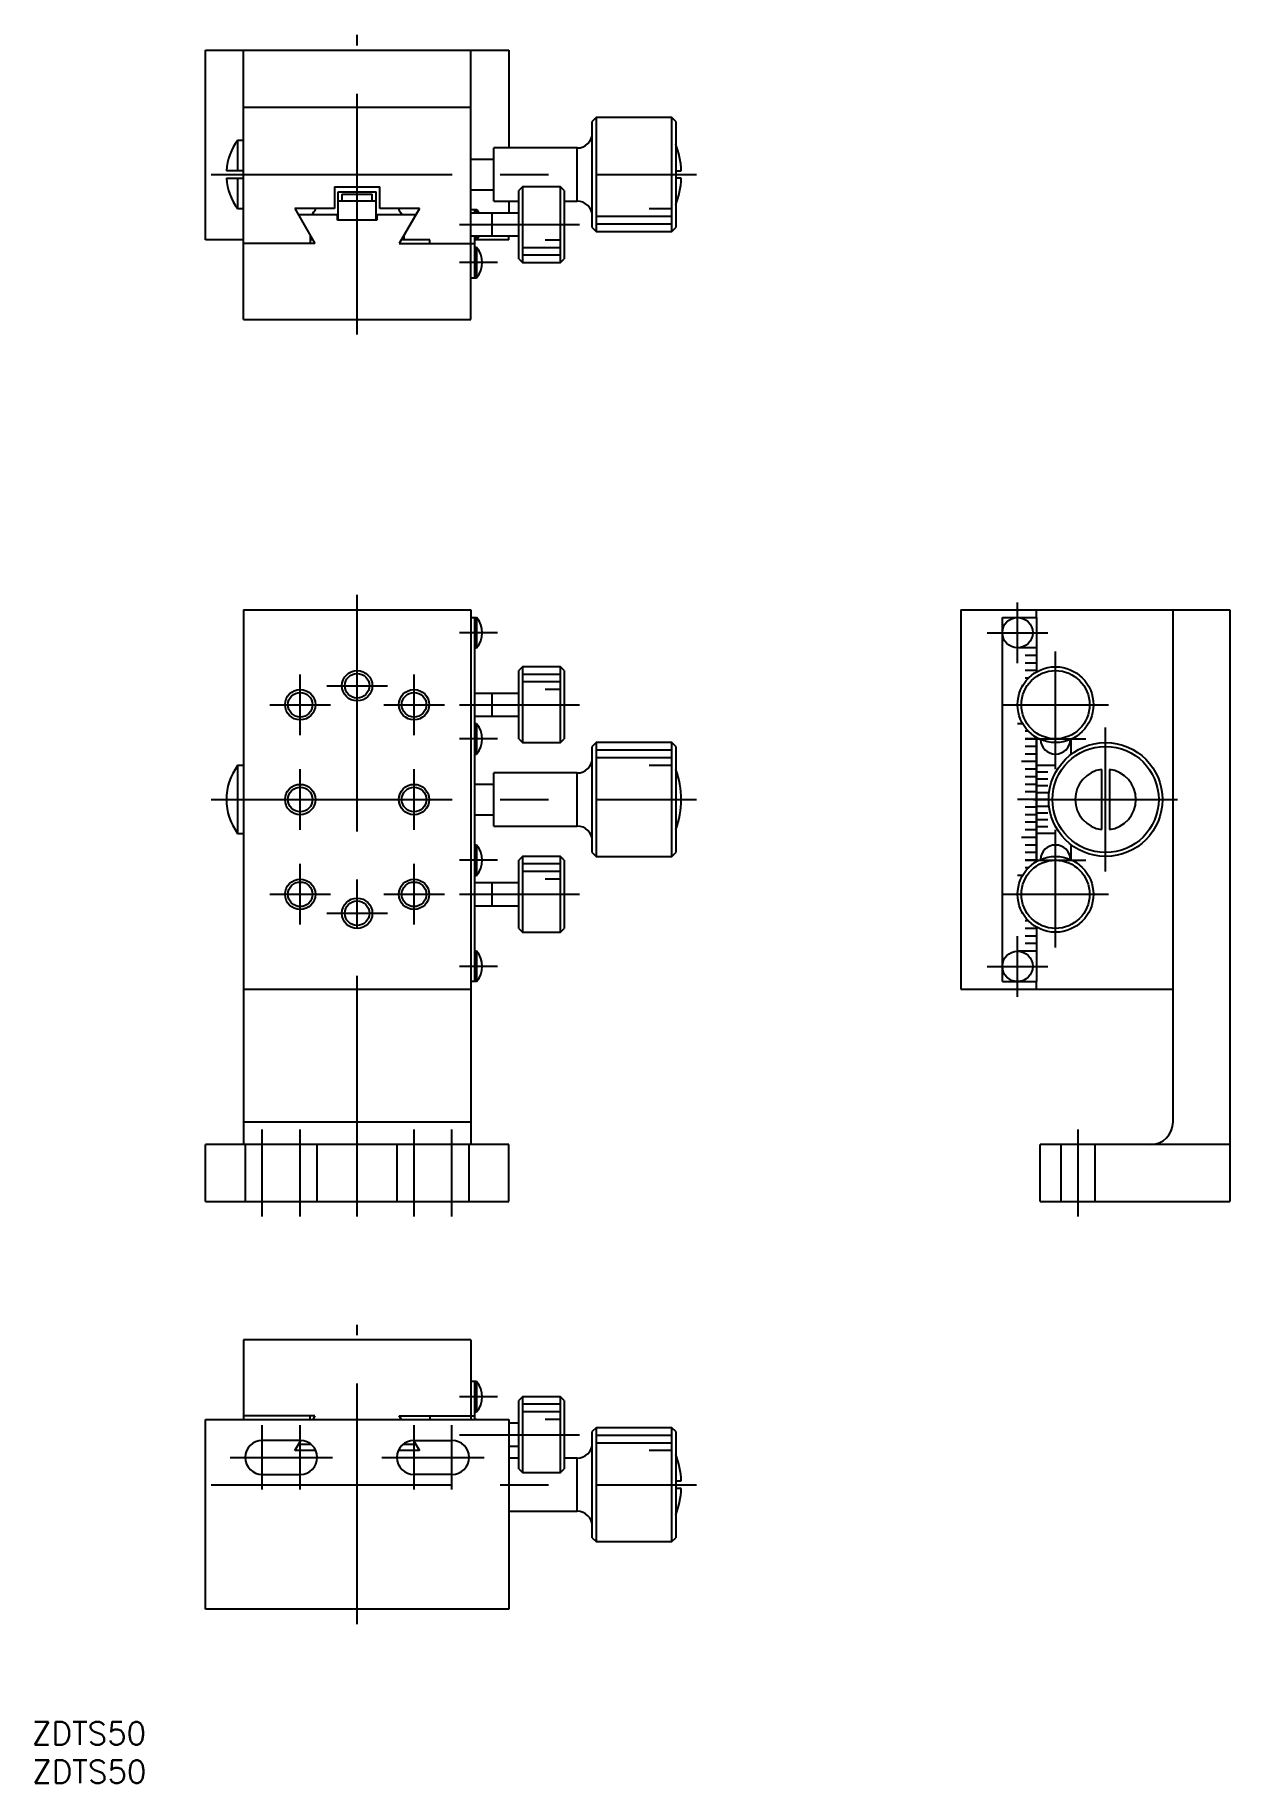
# Model space of a CAD drawing. Extents: x -22 to 135, y -77 to 154.
import ezdxf

# ---------------------------------------------------------------- set-up
doc = ezdxf.new("R2010")
doc.units = 0
doc.linetypes.add('CENTER', pattern=[50.8, 31.75, -6.35, 6.35, -6.35])
doc.linetypes.add('DASHED', pattern=[19.05, 12.7, -6.35])
doc.layers.get('0').update_dxf_attribs({"linetype": 'CONTINUOUS'})
doc.layers.add('CENTER', color=1, linetype='CENTER')
doc.styles.get("Standard").update_dxf_attribs({"font": 'txt.shx', "height": 3, "bigfont": 'bigfont.shx'})

# ---------------------------------------------------------------- blocks, each defined once
blk = doc.blocks.new('*U27')
at = {"color": 7, "linetype": 'CONTINUOUS'}
blk.add_text('ZDTS50', height=3, dxfattribs=at).set_placement((-22.85, -71.63))
blk = doc.blocks.new('*U28')
at = {"color": 7, "linetype": 'CONTINUOUS'}
blk.add_text('ZDTS50', height=3, dxfattribs=at).set_placement((-22.81, -76.69))

msp = doc.modelspace()

# ---------------------------------------------------------------- linework, layer by layer
at = {"color": 7, "linetype": 'CONTINUOUS'}
for p, q in [((0, 126.81), (0, 151.81)), ((0, 151.81), (40, 151.81)), ((5, 116.31), (5, 151.81)), ((35, 116.31), (35, 151.81)), ((40, 151.81), (40, 138.91)), ((5, 144.31), (35, 144.31)), ((51.5, 142.91), (51, 142.41)), ((61.5, 142.91), (51.5, 142.91)), ((51.5, 142.91), (51.5, 127.91)), ((61.5, 127.91), (61.5, 142.91)), ((62, 142.41), (61.5, 142.91)), ((51, 128.41), (51, 142.41)), ((62, 142.41), (62, 128.41)), ((4.25, 139.91), (4.25, 135.91)), ((5, 139.91), (4.25, 139.91)), ((49, 138.91), (38, 138.91)), ((38, 131.91), (38, 138.91)), ((49, 131.91), (49, 138.91)), ((38, 137.41), (35, 137.41)), ((5, 135.91), (2.77, 135.91)), ((2.77, 134.91), (5, 134.91)), ((4.25, 134.91), (4.25, 130.91)), ((17, 133.81), (23, 133.81)), ((17, 133.81), (17, 130.91)), ((23, 130.91), (23, 133.81)), ((41.8, 133.81), (41.3, 133.31)), ((46.8, 133.81), (41.8, 133.81)), ((41.8, 133.81), (41.8, 123.81)), ((46.8, 123.81), (46.8, 133.81)), ((47.3, 133.31), (46.8, 133.81)), ((62, 135.91), (62.73, 135.91)), ((62.73, 134.91), (62, 134.91)), ((17.5, 129.41), (17.5, 133.11)), ((17.5, 133.11), (22.5, 133.11)), ((22.5, 131.91), (17.5, 131.91)), ((18, 132.81), (18, 131.91)), ((18, 132.81), (22, 132.81)), ((22, 131.91), (22, 132.81)), ((22.5, 129.41), (22.5, 133.11)), ((35, 133.41), (38, 133.41)), ((38, 131.91), (41.3, 131.91)), ((40, 131.91), (40, 130.31)), ((41.3, 124.31), (41.3, 133.31)), ((47.3, 133.31), (47.3, 124.31)), ((47.3, 131.91), (49, 131.91)), ((4.25, 130.91), (5, 130.91)), ((17, 130.91), (11.79, 130.91)), ((11.79, 130.91), (14.44, 126.31)), ((17.4, 130.11), (12.25, 130.11)), ((17.4, 130.11), (17.4, 129.41)), ((17.4, 129.41), (17.4, 130.11)), ((22.6, 129.41), (17.4, 129.41)), ((27.75, 130.11), (22.6, 130.11)), ((22.6, 130.11), (22.6, 129.41)), ((28.21, 130.91), (23, 130.91)), ((28.21, 130.91), (25.56, 126.31)), ((35, 130.81), (35.74, 130.81)), ((41.3, 130.31), (35, 130.31)), ((35.5, 130.31), (35.5, 130.81)), ((35.74, 130.81), (35.74, 130.31)), ((37.8, 127.31), (37.8, 130.31)), ((51.5, 129.91), (61.5, 129.91)), ((58.5, 130.91), (61.5, 130.91)), ((5, 126.81), (0, 126.81)), ((13.8, 127.43), (13.8, 126.31)), ((14.16, 126.81), (13.8, 126.81)), ((29.56, 126.81), (25.84, 126.81)), ((26.2, 126.81), (26.2, 127.43)), ((29.56, 126.31), (29.56, 126.81)), ((35, 127.31), (41.3, 127.31)), ((35.5, 121.81), (35.5, 127.31)), ((40, 126.81), (35.5, 126.81)), ((35.74, 127.31), (35.74, 126.81)), ((40, 126.81), (40, 127.31)), ((44.8, 126.81), (46.8, 126.81)), ((51, 128.41), (51.5, 127.91)), ((51.5, 128.91), (61.5, 128.91)), ((51.5, 127.91), (61.5, 127.91)), ((61.5, 127.91), (62, 128.41)), ((14.44, 126.31), (5, 126.31)), ((25.56, 126.31), (35.5, 126.31)), ((35.74, 125.81), (35.5, 125.81)), ((35.74, 125.81), (35.74, 121.81)), ((41.8, 125.81), (46.8, 125.81)), ((41.8, 124.81), (46.8, 124.81)), ((41.3, 124.31), (41.8, 123.81)), ((41.8, 123.81), (46.8, 123.81)), ((46.8, 123.81), (47.3, 124.31)), ((35, 121.81), (35.74, 121.81)), ((5, 116.31), (35, 116.31)), ((5, 78), (35, 78)), ((5, 78), (5, 7.5)), ((35, 78), (35, 7.5)), ((35, 77), (35.74, 77)), ((35.5, 29), (35.5, 77)), ((35.74, 77), (35.74, 73)), ((99.55, 78), (99.55, 28)), ((99.55, 78), (135.05, 78)), ((105.05, 75.02), (105.05, 77)), ((105.05, 77), (109.55, 77)), ((109.55, 77), (109.55, 78)), ((109.55, 77), (109.55, 78)), ((109.55, 77), (109.55, 73)), ((127.55, 10.5), (127.55, 78)), ((135.05, 78), (135.05, 0)), ((105.05, 31.02), (105.05, 74.98)), ((35.5, 73), (35.74, 73)), ((109.55, 73), (107.05, 73)), ((109.55, 72), (108.05, 72)), ((109.55, 73), (109.55, 72)), ((109.55, 72), (109.55, 71)), ((41.8, 70.5), (41.3, 70)), ((41.3, 61), (41.3, 70)), ((46.8, 70.5), (41.8, 70.5)), ((41.8, 70.5), (41.8, 60.5)), ((46.8, 69.5), (41.8, 69.5)), ((46.8, 60.5), (46.8, 70.5)), ((47.3, 70), (46.8, 70.5)), ((47.3, 70), (47.3, 61)), ((109.55, 71), (108.05, 71)), ((109.55, 70), (108.05, 70)), ((109.55, 71), (109.55, 70)), ((109.55, 70), (109.55, 69.83)), ((41.3, 67), (35.5, 67)), ((37.8, 64), (37.8, 67)), ((46.8, 68.5), (41.8, 68.5)), ((46.8, 67.5), (44.8, 67.5)), ((107.72, 68), (107.55, 68)), ((108.48, 69), (108.05, 69)), ((35.5, 64), (41.3, 64)), ((35.74, 63), (35.5, 63)), ((35.74, 63), (35.74, 59)), ((107.72, 63), (107.05, 63)), ((41.3, 61), (41.8, 60.5)), ((41.8, 60.5), (46.8, 60.5)), ((46.8, 60.5), (47.3, 61)), ((51.5, 60.5), (51, 60)), ((51, 53), (51, 60)), ((61.5, 60.5), (51.5, 60.5)), ((51.5, 60.5), (51.5, 53)), ((61.5, 45.5), (61.5, 60.5)), ((62, 60), (61.5, 60.5)), ((62, 60), (62, 46)), ((108.48, 62), (108.05, 62)), ((109.55, 61), (108.05, 61)), ((109.55, 60), (108.05, 60)), ((109.55, 61.01), (109.55, 61.17)), ((109.55, 61.17), (109.55, 61)), ((109.55, 61), (109.55, 61.01)), ((109.55, 60.99), (109.55, 61)), ((109.55, 61), (109.55, 60)), ((109.55, 60.01), (109.55, 60.99)), ((109.55, 60), (109.55, 60.01)), ((109.55, 60), (109.55, 59)), ((109.55, 59.99), (109.55, 60)), ((109.55, 59.01), (109.55, 59.99)), ((114.05, 60.92), (114.05, 58.92)), ((35.5, 59), (35.74, 59)), ((61.5, 59.5), (51.5, 59.5)), ((61.5, 58.5), (51.5, 58.5)), ((109.55, 58), (107.55, 58)), ((109.55, 59), (108.05, 59)), ((109.55, 59), (109.55, 59.01)), ((109.55, 58.99), (109.55, 59)), ((109.55, 59), (109.55, 58)), ((109.55, 58.01), (109.55, 58.99)), ((109.55, 58), (109.55, 58.01)), ((109.55, 58), (109.55, 57.51)), ((109.55, 57.99), (109.55, 58)), ((109.55, 57.5), (109.55, 57.99)), ((4.25, 57.47), (4.25, 48.53)), ((5, 57.47), (4.25, 57.47)), ((49, 56.5), (38, 56.5)), ((38, 49.5), (38, 56.5)), ((49, 49.5), (49, 56.5)), ((61.5, 57.5), (58.5, 57.5)), ((109.55, 57), (108.05, 57)), ((109.55, 56), (108.05, 56)), ((109.55, 57.51), (109.55, 57.5)), ((112.05, 57.5), (109.55, 57.5)), ((109.55, 57.5), (109.55, 57.49)), ((109.55, 57.01), (109.55, 57.5)), ((109.55, 57.49), (109.55, 57)), ((109.55, 57), (109.55, 57.01)), ((109.55, 57), (109.55, 56.61)), ((109.55, 56.99), (109.55, 57)), ((109.55, 56.6), (109.55, 56.99)), ((109.55, 56.61), (109.55, 56.6)), ((111.05, 56.6), (109.55, 56.6)), ((109.55, 56.6), (109.55, 56.59)), ((109.55, 56.01), (109.55, 56.6)), ((109.55, 56.59), (109.55, 56)), ((109.55, 56), (109.55, 56.01)), ((109.55, 56), (109.55, 55.71)), ((109.55, 55.99), (109.55, 56)), ((109.55, 55.7), (109.55, 55.99)), ((109.55, 55.71), (109.55, 55.7)), ((109.55, 55.01), (109.55, 55.7)), ((111.05, 55.7), (109.55, 55.7)), ((109.55, 55.7), (109.55, 55.69)), ((109.55, 55.69), (109.55, 55)), ((118.15, 49.03), (118.15, 56.97)), ((119.15, 56.97), (119.15, 49.03)), ((38, 55), (35.5, 55)), ((109.55, 55), (108.05, 55)), ((109.55, 54), (108.05, 54)), ((109.55, 55), (109.55, 55.01)), ((109.55, 55), (109.55, 54.81)), ((109.55, 54.99), (109.55, 55)), ((109.55, 54.8), (109.55, 54.99)), ((109.55, 54.81), (109.55, 54.8)), ((111.05, 54.8), (109.55, 54.8)), ((109.55, 54.8), (109.55, 54.79)), ((109.55, 54.01), (109.55, 54.8)), ((109.55, 54.79), (109.55, 54)), ((109.55, 54), (109.55, 54.01)), ((109.55, 54), (109.55, 53.91)), ((109.55, 53.99), (109.55, 54)), ((109.55, 53.9), (109.55, 53.99)), ((109.55, 53.91), (109.55, 53.9)), ((111.05, 53.9), (109.55, 53.9)), ((109.55, 53.9), (109.55, 53.89)), ((109.55, 53.01), (109.55, 53.9)), ((109.55, 53.89), (109.55, 53.01)), ((35.5, 51), (38, 51)), ((51, 46), (51, 53)), ((51.5, 53), (51.5, 45.5)), ((109.55, 53), (107.05, 53)), ((109.55, 52), (108.05, 52)), ((109.55, 51), (108.05, 51)), ((109.55, 53.01), (109.55, 53)), ((109.55, 53), (109.55, 53.01)), ((111.05, 53), (109.55, 53)), ((109.55, 53), (109.55, 52.99)), ((109.55, 52.99), (109.55, 53)), ((109.55, 52.99), (109.55, 52.11)), ((109.55, 52.1), (109.55, 52.99)), ((109.55, 52.11), (109.55, 52.1)), ((111.05, 52.1), (109.55, 52.1)), ((109.55, 52.1), (109.55, 52.09)), ((109.55, 52.01), (109.55, 52.1)), ((109.55, 52.09), (109.55, 52)), ((109.55, 52), (109.55, 52.01)), ((109.55, 52), (109.55, 51.21)), ((109.55, 51.99), (109.55, 52)), ((109.55, 51.2), (109.55, 51.99)), ((109.55, 51.21), (109.55, 51.2)), ((111.05, 51.2), (109.55, 51.2)), ((109.55, 51.2), (109.55, 51.19)), ((109.55, 51.01), (109.55, 51.2)), ((109.55, 51.19), (109.55, 51)), ((109.55, 51), (109.55, 51.01)), ((109.55, 51), (109.55, 50.31)), ((109.55, 50.99), (109.55, 51)), ((109.55, 50.3), (109.55, 50.99)), ((4.25, 48.53), (5, 48.53)), ((38, 49.5), (49, 49.5)), ((109.55, 50), (108.05, 50)), ((109.55, 49), (108.05, 49)), ((109.55, 50.31), (109.55, 50.3)), ((111.05, 50.3), (109.55, 50.3)), ((109.55, 50.3), (109.55, 50.29)), ((109.55, 50.01), (109.55, 50.3)), ((109.55, 50.29), (109.55, 50)), ((109.55, 50), (109.55, 50.01)), ((109.55, 50), (109.55, 49.41)), ((109.55, 49.99), (109.55, 50)), ((109.55, 49.4), (109.55, 49.99)), ((109.55, 49.41), (109.55, 49.4)), ((111.05, 49.4), (109.55, 49.4)), ((109.55, 49.4), (109.55, 49.39)), ((109.55, 49.01), (109.55, 49.4)), ((109.55, 49.39), (109.55, 49)), ((109.55, 49), (109.55, 49.01)), ((109.55, 49), (109.55, 48.51)), ((109.55, 48.99), (109.55, 49)), ((109.55, 48.5), (109.55, 48.99)), ((109.55, 48.51), (109.55, 48.5)), ((112.05, 48.5), (109.55, 48.5)), ((109.55, 48.5), (109.55, 48.49)), ((109.55, 48.01), (109.55, 48.5)), ((109.55, 48.49), (109.55, 48)), ((35.74, 47), (35.5, 47)), ((35.74, 47), (35.74, 43)), ((109.55, 48), (107.55, 48)), ((109.55, 47), (108.05, 47)), ((109.55, 48), (109.55, 48.01)), ((109.55, 48), (109.55, 47)), ((109.55, 47.99), (109.55, 48)), ((109.55, 47.01), (109.55, 47.99)), ((109.55, 47), (109.55, 47.01)), ((109.55, 46.99), (109.55, 47)), ((109.55, 47), (109.55, 46)), ((109.55, 46.01), (109.55, 46.99)), ((114.05, 47.08), (114.05, 45.08)), ((41.8, 45.5), (41.3, 45)), ((41.3, 36), (41.3, 45)), ((46.8, 45.5), (41.8, 45.5)), ((41.8, 45.5), (41.8, 35.5)), ((46.8, 44.5), (41.8, 44.5)), ((46.8, 35.5), (46.8, 45.5)), ((47.3, 45), (46.8, 45.5)), ((47.3, 45), (47.3, 36)), ((51, 46), (51.5, 45.5)), ((51.5, 45.5), (61.5, 45.5)), ((61.5, 45.5), (62, 46)), ((109.55, 46), (108.05, 46)), ((109.55, 45), (108.05, 45)), ((108.48, 44), (108.05, 44)), ((109.55, 46), (109.55, 46.01)), ((109.55, 45.99), (109.55, 46)), ((109.55, 46), (109.55, 45)), ((109.55, 45.01), (109.55, 45.99)), ((109.55, 45), (109.55, 45.01)), ((109.55, 44.99), (109.55, 45)), ((109.55, 45), (109.55, 44.83)), ((109.55, 44.83), (109.55, 44.99)), ((35.5, 43), (35.74, 43)), ((41.3, 42), (35.5, 42)), ((37.8, 39), (37.8, 42)), ((46.8, 43.5), (41.8, 43.5)), ((46.8, 42.5), (44.8, 42.5)), ((107.72, 43), (107.05, 43)), ((35.5, 39), (41.3, 39)), ((107.72, 38), (107.55, 38)), ((108.48, 37), (108.05, 37)), ((41.3, 36), (41.8, 35.5)), ((41.8, 35.5), (46.8, 35.5)), ((46.8, 35.5), (47.3, 36)), ((109.55, 36), (108.05, 36)), ((109.55, 35), (108.05, 35)), ((109.55, 36.17), (109.55, 36)), ((109.55, 36), (109.55, 35)), ((109.55, 35), (109.55, 34)), ((35.74, 33), (35.5, 33)), ((35.74, 33), (35.74, 29)), ((109.55, 33), (107.05, 33)), ((109.55, 34), (108.05, 34)), ((109.55, 34), (109.55, 33)), ((109.55, 33), (109.55, 29)), ((105.05, 29), (105.05, 30.98)), ((5, 28), (35, 28)), ((35.74, 29), (35, 29)), ((99.55, 28), (127.55, 28)), ((105.05, 29), (109.55, 29)), ((109.55, 28), (109.55, 29)), ((109.55, 28), (109.55, 29)), ((5, 10.5), (35, 10.5)), ((40, 7.5), (0, 7.5)), ((0, 0), (0, 7.5)), ((40, 0), (40, 7.5)), ((110.05, 0), (110.05, 7.5)), ((135.05, 7.5), (110.05, 7.5)), ((0, 0), (40, 0)), ((110.05, 0), (135.05, 0)), ((35, -18.25), (5, -18.25)), ((5, -18.25), (5, -28.75)), ((35, -18.25), (35, -28.75)), ((35.74, -23.75), (35, -23.75)), ((35.5, -28.75), (35.5, -23.75)), ((35.74, -23.75), (35.74, -27.75)), ((41.8, -25.75), (41.3, -26.25)), ((41.3, -35.25), (41.3, -26.25)), ((41.8, -25.75), (41.8, -35.75)), ((46.8, -25.75), (41.8, -25.75)), ((46.8, -26.75), (41.8, -26.75)), ((46.8, -35.75), (46.8, -25.75)), ((47.3, -26.25), (46.8, -25.75)), ((47.3, -26.25), (47.3, -35.25)), ((0, -28.75), (40, -28.75)), ((0, -53.75), (0, -28.75)), ((14.44, -28.25), (5, -28.25)), ((13.8, -28.75), (13.8, -28.25)), ((14.44, -28.25), (14.16, -28.75)), ((25.84, -28.75), (25.56, -28.25)), ((25.56, -28.25), (35.5, -28.25)), ((29.56, -28.25), (29.56, -28.75)), ((35.5, -27.75), (35.74, -27.75)), ((35.74, -28.75), (35.5, -28.75)), ((40, -28.75), (40, -53.75)), ((41.3, -29.25), (40, -29.25)), ((46.8, -27.75), (41.8, -27.75)), ((46.8, -28.75), (44.8, -28.75)), ((51.5, -29.85), (51, -30.35)), ((61.5, -29.85), (51.5, -29.85)), ((51.5, -29.85), (51.5, -44.85)), ((61.5, -44.85), (61.5, -29.85)), ((62, -30.35), (61.5, -29.85)), ((12.5, -31.5), (7.5, -31.5)), ((11.79, -32.85), (12.57, -31.5)), ((13.97, -32.05), (12.25, -32.05)), ((27.75, -32.05), (26.03, -32.05)), ((27.43, -31.5), (28.21, -32.85)), ((27.5, -31.5), (32.5, -31.5)), ((40, -32.25), (41.3, -32.25)), ((51, -44.35), (51, -30.35)), ((61.5, -30.85), (51.5, -30.85)), ((61.5, -31.85), (51.5, -31.85)), ((62, -30.35), (62, -44.35)), ((14.56, -32.85), (11.79, -32.85)), ((28.21, -32.85), (25.44, -32.85)), ((41.3, -33.85), (40, -33.85)), ((49, -33.85), (47.3, -33.85)), ((49, -40.85), (49, -33.85)), ((61.5, -32.85), (58.5, -32.85)), ((7.5, -36), (12.5, -36)), ((32.5, -36), (27.5, -36)), ((41.3, -35.25), (41.8, -35.75)), ((41.8, -35.75), (46.8, -35.75)), ((46.8, -35.75), (47.3, -35.25)), ((62, -36.85), (62.73, -36.85)), ((62.73, -37.85), (62, -37.85)), ((40, -40.85), (49, -40.85)), ((51, -44.35), (51.5, -44.85)), ((51.5, -44.85), (61.5, -44.85)), ((61.5, -44.85), (62, -44.35)), ((40, -53.75), (0, -53.75))]:
    msp.add_line(p, q, dxfattribs=at)
at = {"color": 3, "linetype": 'DASHED'}
for p, q in [((5.25, 7.5), (5.25, 0)), ((14.75, 0), (14.75, 7.5)), ((25.25, 7.5), (25.25, 0)), ((34.75, 0), (34.75, 7.5)), ((112.8, 0), (112.8, 7.5)), ((117.3, 0), (117.3, 7.5))]:
    msp.add_line(p, q, dxfattribs=at)
at = {"color": 7, "linetype": 'CONTINUOUS'}
for centre, radius in [((107.05, 75), 2), ((20, 68), 1.62), ((112.05, 65.5), 5), ((112.05, 65.5), 4.5), ((12.5, 65.5), 1.62), ((27.5, 65.5), 1.62), ((118.65, 53), 7.5), ((118.65, 53), 7), ((12.5, 53), 1.62), ((27.5, 53), 1.62), ((112.05, 40.5), 5), ((112.05, 40.5), 4.5), ((12.5, 40.5), 1.62), ((27.5, 40.5), 1.62), ((20, 38), 1.62), ((107.05, 31), 2)]:
    msp.add_circle(centre, radius, dxfattribs=at)
at = {"color": 3, "linetype": 'CONTINUOUS'}
for centre in [(20, 68), (12.5, 65.5), (27.5, 65.5), (12.5, 53), (27.5, 53), (12.5, 40.5), (27.5, 40.5), (20, 38)]:
    msp.add_circle(centre, 2, dxfattribs=at)
at = {"color": 7, "linetype": 'CONTINUOUS'}
for centre, radius, start, end in [((49, 140.91), 2, 270, 0), ((10.25, 135.41), 7.5, 143.1301, 176.1774), ((51.56, 135.41), 11.18, 2.5631, 20.9624), ((10.25, 135.41), 7.5, 183.8226, 216.8699), ((51.56, 135.41), 11.18, 339.0376, 357.4369), ((49, 129.91), 2, 0, 90), ((12.5, 131.81), 2.25, 310.9261, 336.4218), ((27.5, 131.81), 2.25, 203.5782, 229.0739), ((33.5, 128.81), 3, 30, 41.8123), ((33.5, 128.81), 3, 318.1877, 330), ((33.5, 123.81), 3, 318.1877, 41.8123), ((33.5, 75), 3, 318.1877, 41.8123), ((33.5, 61), 3, 318.1877, 41.8123), ((112.05, 61), 2, 182.387, 357.613), ((49, 58.5), 2, 270, 0), ((10.25, 53), 7.48, 143.3008, 216.6992), ((51.56, 53), 11.17, 339.1878, 20.8122), ((118.65, 53), 4, 97.1808, 262.8192), ((118.65, 53), 4, 277.1808, 82.8192), ((49, 47.5), 2, 0, 90), ((33.5, 45), 3, 318.1877, 41.8123), ((112.05, 45), 2, 2.387, 177.613), ((33.5, 31), 3, 318.1877, 41.8123), ((124.55, 10.5), 3, 270, 0), ((33.5, -25.75), 3, 318.1877, 41.8123), ((7.5, -33.75), 2.25, 90, 270), ((12.5, -33.75), 2.25, 270, 90), ((27.5, -33.75), 2.25, 90, 270), ((32.5, -33.75), 2.25, 270, 90), ((49, -31.85), 2, 270, 0), ((51.56, -37.35), 11.18, 2.5631, 20.9624), ((51.56, -37.35), 11.18, 339.0376, 357.4369), ((49, -42.85), 2, 0, 90)]:
    msp.add_arc(centre, radius, start, end, dxfattribs=at)
at = {"layer": 'CENTER', "color": 1, "linetype": 'CENTER'}
for p, q in [((20, 114.31), (20, 153.81)), ((0.77, 135.41), (64.73, 135.41)), ((33.5, 128.81), (49.3, 128.81)), ((38.5, 123.81), (33.5, 123.81)), ((20, -2), (20, 80)), ((107.05, 71), (107.05, 79)), ((38.5, 75), (33.5, 75)), ((103.05, 75), (111.05, 75)), ((112.05, 57), (112.05, 72.5)), ((12.5, 61.5), (12.5, 69.5)), ((27.5, 61.5), (27.5, 69.5)), ((16, 68), (24, 68)), ((8.5, 65.5), (16.5, 65.5)), ((23.5, 65.5), (31.5, 65.5)), ((33.5, 65.5), (49.3, 65.5)), ((105.05, 65.5), (119.05, 65.5)), ((118.65, 43.5), (118.65, 62.5)), ((38.5, 61), (33.5, 61)), ((108.05, 61), (116.05, 61)), ((12.5, 49), (12.5, 57)), ((27.5, 49), (27.5, 57)), ((0.77, 53), (64.73, 53)), ((109.15, 53), (128.15, 53)), ((112.05, 33.5), (112.05, 49)), ((12.5, 36.5), (12.5, 44.5)), ((27.5, 36.5), (27.5, 44.5)), ((38.5, 45), (33.5, 45)), ((108.05, 45), (116.05, 45)), ((8.5, 40.5), (16.5, 40.5)), ((23.5, 40.5), (31.5, 40.5)), ((33.5, 40.5), (49.3, 40.5)), ((105.05, 40.5), (119.05, 40.5)), ((16, 38), (24, 38)), ((107.05, 27), (107.05, 35)), ((38.5, 31), (33.5, 31)), ((103.05, 31), (111.05, 31)), ((7.5, -2), (7.5, 9.5)), ((12.5, -2), (12.5, 9.5)), ((27.5, -2), (27.5, 9.5)), ((32.5, -2), (32.5, 9.5)), ((115.05, -2), (115.05, 9.5)), ((20, -55.75), (20, -16.25)), ((38.5, -25.75), (33.5, -25.75)), ((7.5, -38), (7.5, -29.5)), ((12.5, -38), (12.5, -29.5)), ((27.5, -38), (27.5, -29.5)), ((32.5, -38), (32.5, -29.5)), ((33.5, -30.75), (49.3, -30.75)), ((3.25, -33.75), (16.75, -33.75)), ((23.25, -33.75), (36.75, -33.75)), ((0.77, -37.35), (64.73, -37.35))]:
    msp.add_line(p, q, dxfattribs=at)

# ---------------------------------------------------------------- block references
at = {"color": 7, "linetype": 'CONTINUOUS'}
for name in ['*U27', '*U28']:
    msp.add_blockref(name, (0, 0), dxfattribs=at)

doc.saveas('drawing.dxf')
